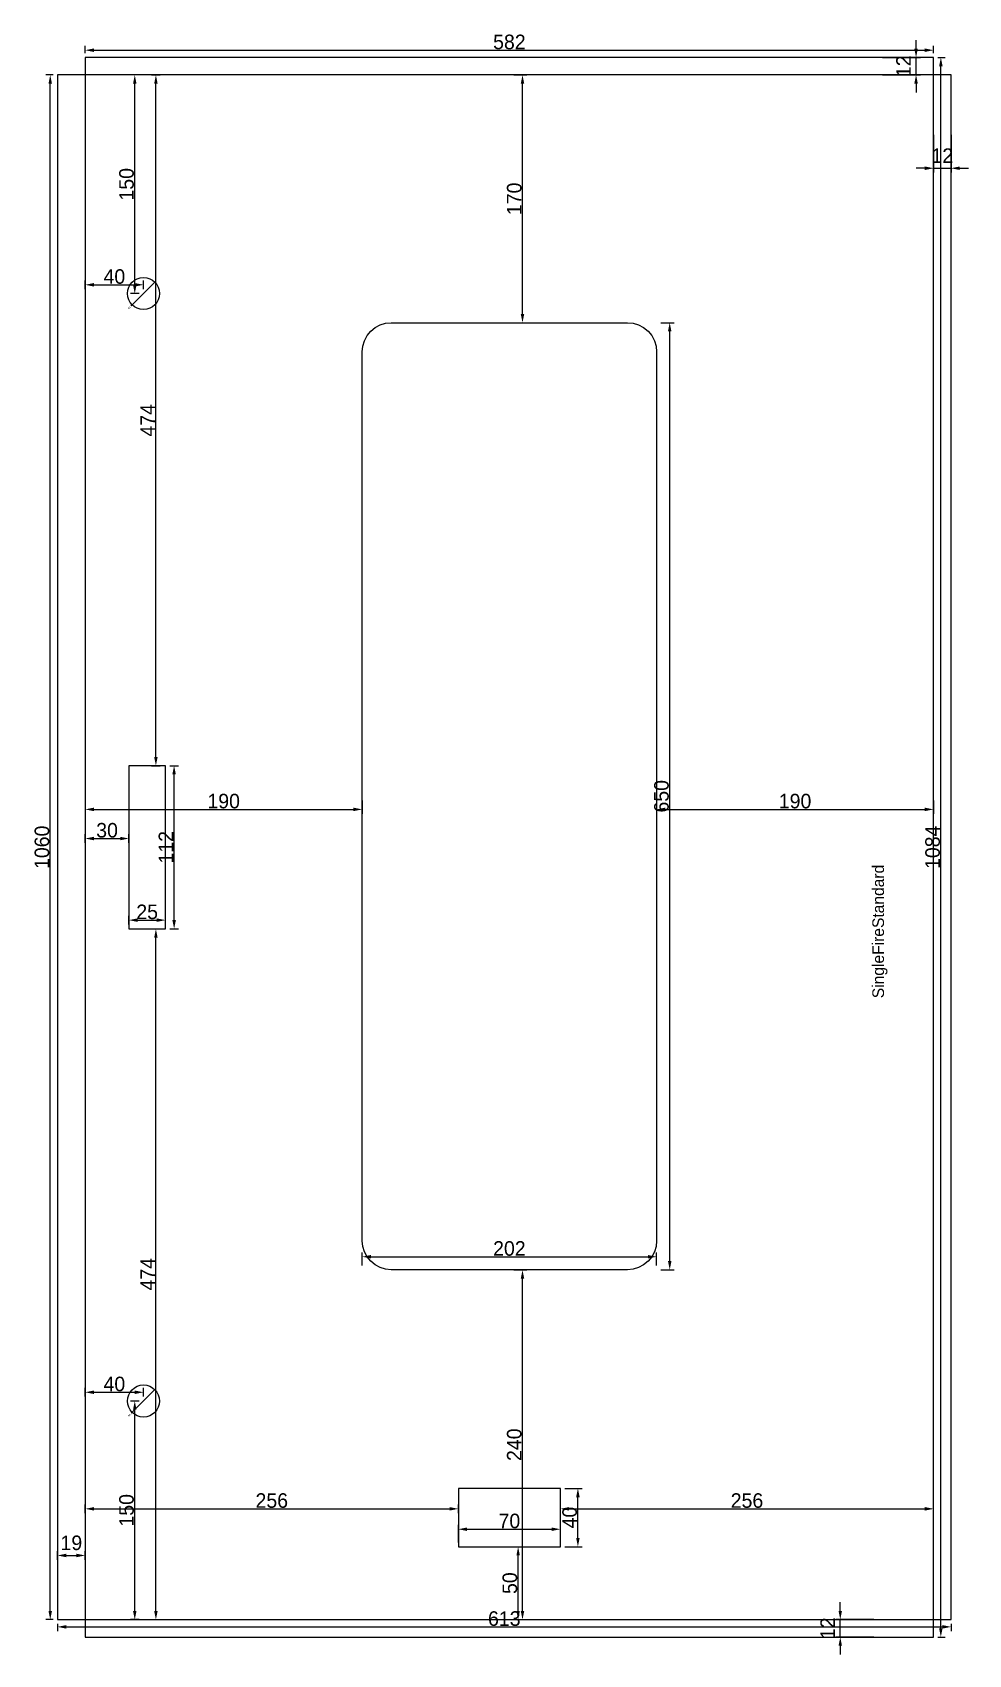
# Model space of a CAD drawing. Header units: metres. Extents: x -17 to 625, y -12 to 1101.
import ezdxf
from ezdxf.enums import TextEntityAlignment as Align

# ---------------------------------------------------------------- set-up
doc = ezdxf.new("R2010")
doc.units = ezdxf.units.M
doc.layers.add('CUT', color=4, linetype='Continuous')
doc.layers.add('DIMENSIONS', color=1, linetype='Continuous')
doc.dimstyles.new('DoorDimStyle', dxfattribs={"dimtxt": 2.5, "dimasz": 2.5, "dimexe": 1.25, "dimexo": 0.625, "dimtad": 1, "dimtxsty": 'Standard', "dimcen": 2.5, "dimclrd": 7, "dimclre": 7, "dimclrt": 7, "dimazin": 3, "dimtfac": 1, "dimtmove": 0, "dimatfit": 3})
doc.dimstyles.get("Standard").update_dxf_attribs({"dimtxt": 2.5, "dimasz": 2.5, "dimexe": 1.25, "dimexo": 0.625, "dimtad": 1, "dimcen": 2.5, "dimazin": 3, "dimtfac": 1, "dimtmove": 0, "dimatfit": 3})

# ---------------------------------------------------------------- blocks, each defined once
blk = doc.blocks.new('_CLOSEDFILLED')
at = {"color": 0, "linetype": 'BYBLOCK'}
blk.add_solid([(-1, 0.2), (0, 0), (-1, -0.2)], dxfattribs=at)
blk = doc.blocks.new('*D21')
for p, q in [((51, 914), (66.6, 929.6)), ((50.6, 913.6), (51, 914))]:
    blk.add_line(p, q)
at = {"layer": 'Defpoints'}
for p in [(51.2, 914.2), (59, 922)]:
    blk.add_point(p, dxfattribs=at)
at = {"xscale": 0.25, "yscale": 0.25, "rotation": 44.99999999999983}
for p in [(66.8, 929.8), (51.2, 914.2)]:
    blk.add_blockref('_CLOSEDFILLED', p, dxfattribs=at)
at = {"insert": (49.5, 912.5), "char_height": 1, "attachment_point": 5, "rotation": 45}
blk.add_mtext('%%c22', dxfattribs=at)
blk = doc.blocks.new('*D24')
for p, q in [((51, 154), (66.6, 169.6)), ((50.6, 153.6), (51, 154))]:
    blk.add_line(p, q)
at = {"layer": 'Defpoints'}
for p in [(59, 162), (51.2, 154.2)]:
    blk.add_point(p, dxfattribs=at)
at = {"xscale": 0.25, "yscale": 0.25, "rotation": 45.00000000000003}
for p in [(66.8, 169.8), (51.2, 154.2)]:
    blk.add_blockref('_CLOSEDFILLED', p, dxfattribs=at)
at = {"insert": (49.5, 152.5), "char_height": 1, "attachment_point": 5, "rotation": 45}
blk.add_mtext('%%c22', dxfattribs=at)

msp = doc.modelspace()

# ---------------------------------------------------------------- linework, layer by layer
at = {"layer": 'CUT'}
for points in [[(19, 0), (601, 0), (601, 1084), (19, 1084), (19, 0)], [(0, 12), (613, 12), (613, 1072), (0, 1072), (0, 12)], [(229, 902), (391, 902), (394.902, 901.616), (398.654, 900.478), (402.111, 898.629), (405.142, 896.142), (407.629, 893.111), (409.478, 889.654), (410.616, 885.902), (411, 882), (411, 272), (410.616, 268.098), (409.478, 264.346), (407.629, 260.889), (405.142, 257.858), (402.111, 255.371), (398.654, 253.522), (394.902, 252.384), (391, 252), (229, 252), (225.098, 252.384), (221.346, 253.522), (217.889, 255.371), (214.858, 257.858), (212.371, 260.889), (210.522, 264.346), (209.384, 268.098), (209, 272), (209, 882), (209.384, 885.902), (210.522, 889.654), (212.371, 893.111), (214.858, 896.142), (217.889, 898.629), (221.346, 900.478), (225.098, 901.616), (229, 902)], [(49, 486), (74, 486), (74, 598), (49, 598), (49, 486)], [(275, 62), (345, 62), (345, 102), (275, 102), (275, 62)]]:
    msp.add_lwpolyline(points, dxfattribs=at)
for centre in [(59, 922), (59, 162)]:
    msp.add_circle(centre, 11, dxfattribs=at)

# ---------------------------------------------------------------- texts
at = {"layer": 'DIMENSIONS'}
msp.add_text('SingleFireStandard', height=8, rotation=90, dxfattribs=at).set_placement((563, 530), align=Align.MIDDLE_RIGHT)

# ---------------------------------------------------------------- dimensions: what is measured, and where the dimension line sits
for base, p1, p2, location in [((19, 1089), (19, 1084), (601, 1084), (310, 1094.625)), ((601, 1008), (601, 1034), (613, 1034), (607, 1016.625)), ((19, 928), (19, 922), (59, 922), (39, 933.625)), ((19, 568), (19, 577), (209, 577), (114, 573.625)), ((411, 568), (411, 577), (601, 577), (506, 573.625)), ((19, 548), (19, 542), (49, 542), (34, 553.625)), ((49, 492), (49, 486), (74, 486), (61.5, 497.625)), ((209, 261), (209, 252), (411, 252), (310, 266.625)), ((19, 168), (19, 162), (59, 162), (39, 173.625)), ((19, 88), (19, 82), (275, 82), (147, 93.625)), ((345, 88), (345, 82), (601, 82), (473, 93.625)), ((275, 74), (275, 62), (345, 62), (310, 79.625)), ((0, 56), (0, 50), (19, 50), (9.5, 64.625)), ((0, 7), (0, 12), (613, 12), (306.5, 12.625))]:
    msp.add_linear_dim(base=base, p1=p1, p2=p2, location=location, dimstyle='DoorDimStyle', override={"dimtxt": 10, "dimasz": 6, "dimexe": 3, "dimexo": 3, "dimtad": 1, "dimtofl": 1}, dxfattribs=at).render()
for base, p1, p2, location in [((589, 1072), (563, 1072), (563, 1084), (580.375, 1078)), ((606, 0), (601, 0), (601, 1084), (600.375, 542)), ((-5, 12), (0, 12), (0, 1072), (-10.625, 542)), ((53, 922), (59, 922), (59, 1072), (47.375, 997)), ((67.5, 598), (61.5, 598), (61.5, 1072), (61.875, 835)), ((319, 902), (310, 902), (310, 1072), (313.375, 987)), ((420, 252), (411, 252), (411, 902), (414.375, 577)), ((80, 486), (74, 486), (74, 598), (74.375, 542)), ((67.5, 12), (61.5, 12), (61.5, 486), (61.875, 249)), ((319, 12), (310, 12), (310, 252), (313.375, 132)), ((53, 12), (59, 12), (59, 162), (47.375, 87)), ((357, 62), (345, 62), (345, 102), (351.375, 82)), ((316, 12), (310, 12), (310, 62), (310.375, 37)), ((537, 0), (563, 0), (563, 12), (528.375, 6))]:
    msp.add_linear_dim(base=base, p1=p1, p2=p2, angle=90, location=location, dimstyle='DoorDimStyle', override={"dimtxt": 10, "dimasz": 6, "dimexe": 3, "dimexo": 3, "dimtad": 1, "dimtofl": 1}, dxfattribs=at).render()
for p1, p2, picture, middle in [((66.778, 929.778), (51.222, 914.222), '*D21', (49.542, 912.542)), ((66.778, 169.778), (51.222, 154.222), '*D24', (49.542, 152.542))]:
    dim = msp.add_diameter_dim_2p(p1=p1, p2=p2, dimstyle='Standard', override={"dimtih": 1}, dxfattribs=at)
    dim.commit()
    dim.dimension.update_dxf_attribs({"geometry": picture, "text_midpoint": middle})

doc.saveas('drawing.dxf')
